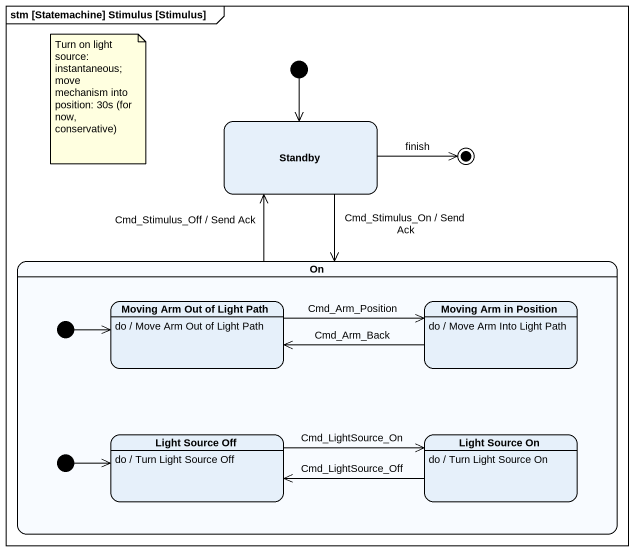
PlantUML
@startuml
mainframe stm [Statemachine] Stimulus [Stimulus]
hide empty description
state Standby
state "On" as On_ {
  state initial2 <<start>>
  state "Moving Arm Out of Light Path" as Moving_Arm_Out_of_Light_Path
  Moving_Arm_Out_of_Light_Path : do / Move Arm Out of Light Path
  state "Moving Arm in Position" as Moving_Arm_in_Position
  Moving_Arm_in_Position : do / Move Arm Into Light Path
  state initial3 <<start>>
  state "Light Source Off" as Light_Source_Off
  Light_Source_Off : do / Turn Light Source Off
  state "Light Source On" as Light_Source_On
  Light_Source_On : do / Turn Light Source On
}
[*] --> Standby
Standby --> On_ : Cmd_Stimulus_On / Send Ack
On_ -up-> Standby : Cmd_Stimulus_Off / Send Ack
initial2 -right-> Moving_Arm_Out_of_Light_Path
Moving_Arm_Out_of_Light_Path -right-> Moving_Arm_in_Position : Cmd_Arm_Position
Moving_Arm_in_Position -left-> Moving_Arm_Out_of_Light_Path : Cmd_Arm_Back
initial3 -right-> Light_Source_Off
Light_Source_Off -right-> Light_Source_On : Cmd_LightSource_On
Light_Source_On -left-> Light_Source_Off : Cmd_LightSource_Off
Standby -right-> [*] : finish
note as N1
  Turn on light source: instantaneous; move mechanism into position: 30s (for now, conservative)
end note
@enduml
